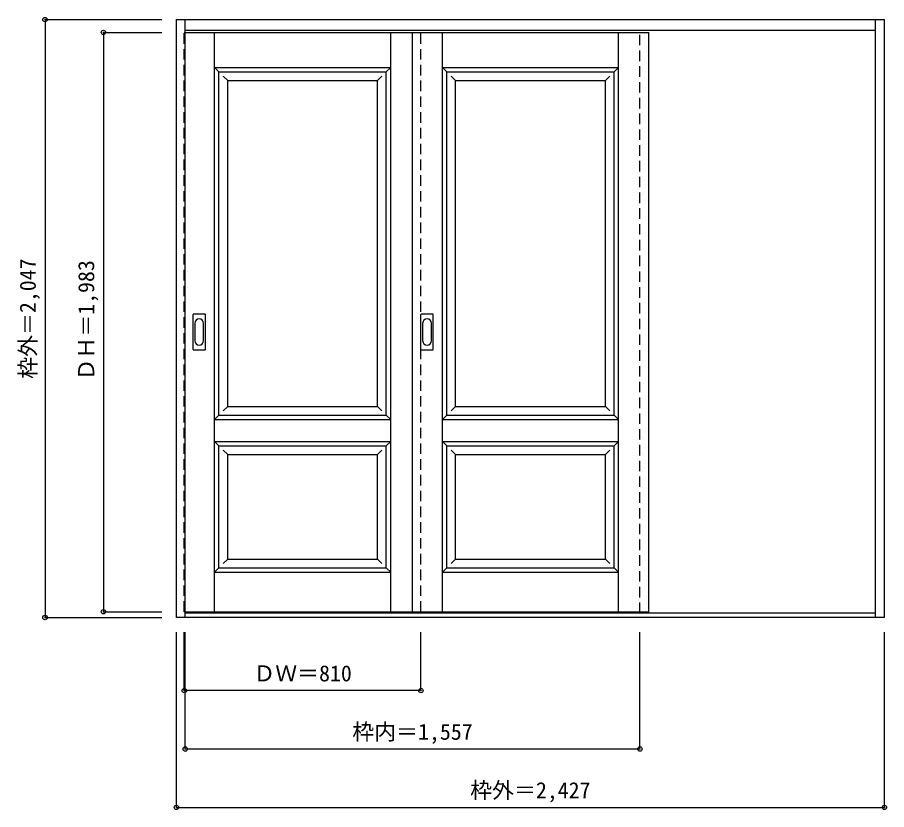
# Model space of a CAD drawing. Units: millimetres, scale not verified. Extents: x -1238 to 1738, y -1407 to 1305.
import ezdxf
from ezdxf.enums import TextEntityAlignment as Align

# ---------------------------------------------------------------- set-up
doc = ezdxf.new("R2010")
doc.units = ezdxf.units.MM
doc.header["$LTSCALE"] = 30
doc.header["$PDMODE"] = 32
doc.header["$PDSIZE"] = 15
doc.linetypes.add('DASHED1', pattern=[1.8, 1.2, -0.6])
doc.layers.add('0-0', color=7, linetype='Continuous')
doc.layers.add('0-1_寸法', color=7, linetype='Continuous')
doc.styles.add('ＭＳ ゴシック', font='')
doc.styles.get('ＭＳ ゴシック').set_extended_font_data('MS Gothic')

msp = doc.modelspace()

# ---------------------------------------------------------------- linework, layer by layer
at = {"layer": '0-0', "color": 3}
for p, q in [((-693.79, -749.28), (-693.79, 1297.72)), ((-693.79, 1297.72), (1730.21, 1297.72)), ((-663.79, -749.28), (-663.79, 1297.72)), ((1700.21, -749.28), (1700.21, 1297.72)), ((1730.21, -749.28), (1730.21, 1297.72)), ((-663.79, 1261.72), (1700.21, 1261.72)), ((-663.79, 1253.72), (923.21, 1253.72)), ((113.21, 1253.72), (113.21, -729.28)), ((-548.29, -56.28), (-548.29, 1118.72)), ((-548.29, 1118.72), (24.71, 1118.72)), ((24.71, -56.28), (24.71, 1118.72)), ((231.71, -56.28), (231.71, 1118.72)), ((231.71, 1118.72), (804.71, 1118.72)), ((804.71, -56.28), (804.71, 1118.72)), ((-636.79, 168.72), (-636.79, 287.72)), ((-596.29, 289.22), (-635.29, 289.22)), ((-594.79, 168.72), (-594.79, 287.72)), ((143.21, 168.72), (143.21, 287.72)), ((183.71, 289.22), (144.71, 289.22)), ((185.21, 168.72), (185.21, 287.72)), ((-635.29, 167.22), (-596.29, 167.22)), ((144.71, 167.22), (183.71, 167.22)), ((-548.29, -56.28), (24.71, -56.28)), ((231.71, -56.28), (804.71, -56.28)), ((-548.29, -579.28), (-548.29, -161.28)), ((-548.29, -161.28), (24.71, -161.28)), ((24.71, -579.28), (24.71, -161.28)), ((231.71, -579.28), (231.71, -161.28)), ((231.71, -161.28), (804.71, -161.28)), ((804.71, -579.28), (804.71, -161.28)), ((-548.29, -579.28), (24.71, -579.28)), ((231.71, -579.28), (804.71, -579.28)), ((1700.21, -734.28), (-663.79, -734.28)), ((1730.21, -749.28), (-693.79, -749.28))]:
    msp.add_line(p, q, dxfattribs=at)
at = {"layer": '0-0'}
for p, q in [((-563.29, -729.28), (-563.29, 1253.72)), ((39.71, -729.28), (39.71, 1253.72)), ((216.71, -729.28), (216.71, 1253.72)), ((819.71, -729.28), (819.71, 1253.72)), ((-563.29, 1133.72), (39.71, 1133.72)), ((-563.29, 1133.72), (-548.29, 1118.72)), ((39.71, 1133.72), (24.71, 1118.72)), ((216.71, 1133.72), (819.71, 1133.72)), ((216.71, 1133.72), (231.71, 1118.72)), ((819.71, 1133.72), (804.71, 1118.72)), ((-533.29, 1103.72), (-518.29, 1088.72)), ((9.71, 1103.72), (-5.29, 1088.72)), ((246.71, 1103.72), (261.71, 1088.72)), ((789.71, 1103.72), (774.71, 1088.72)), ((-518.29, -26.28), (-518.29, 1088.72)), ((-518.29, 1088.72), (-5.29, 1088.72)), ((-5.29, -26.28), (-5.29, 1088.72)), ((261.71, -26.28), (261.71, 1088.72)), ((261.71, 1088.72), (774.71, 1088.72)), ((774.71, -26.28), (774.71, 1088.72)), ((-630.79, 257.82), (-630.79, 198.62)), ((-600.79, 198.62), (-600.79, 257.82)), ((149.21, 257.82), (149.21, 198.62)), ((179.21, 198.62), (179.21, 257.82)), ((-518.29, -26.28), (-533.29, -41.28)), ((261.71, -26.28), (246.71, -41.28)), ((-548.29, -56.28), (-563.29, -71.28)), ((24.71, -56.28), (39.71, -71.28)), ((231.71, -56.28), (216.71, -71.28)), ((804.71, -56.28), (819.71, -71.28)), ((-563.29, -71.28), (39.71, -71.28)), ((216.71, -71.28), (819.71, -71.28)), ((-563.29, -146.28), (39.71, -146.28)), ((-563.29, -146.28), (-548.29, -161.28)), ((39.71, -146.28), (24.71, -161.28)), ((216.71, -146.28), (819.71, -146.28)), ((216.71, -146.28), (231.71, -161.28)), ((819.71, -146.28), (804.71, -161.28)), ((-533.29, -176.28), (-518.29, -191.28)), ((9.71, -176.28), (-5.29, -191.28)), ((246.71, -176.28), (261.71, -191.28)), ((789.71, -176.28), (774.71, -191.28)), ((-518.29, -191.28), (-5.29, -191.28)), ((-518.29, -549.28), (-518.29, -191.28)), ((-5.29, -549.28), (-5.29, -191.28)), ((261.71, -191.28), (774.71, -191.28)), ((261.71, -549.28), (261.71, -191.28)), ((774.71, -549.28), (774.71, -191.28)), ((-518.29, -549.28), (-533.29, -564.28)), ((-518.29, -549.28), (-5.29, -549.28)), ((-5.29, -549.28), (9.71, -564.28)), ((261.71, -549.28), (246.71, -564.28)), ((261.71, -549.28), (774.71, -549.28)), ((774.71, -549.28), (789.71, -564.28)), ((-548.29, -579.28), (-563.29, -594.28)), ((-563.29, -594.28), (39.71, -594.28)), ((24.71, -579.28), (39.71, -594.28)), ((231.71, -579.28), (216.71, -594.28)), ((216.71, -594.28), (819.71, -594.28)), ((804.71, -579.28), (819.71, -594.28))]:
    msp.add_line(p, q, dxfattribs=at)
at = {"layer": '0-0', "color": 4, "linetype": 'DASHED1'}
for p, q in [((143.21, -729.28), (143.21, 1253.72)), ((893.21, -734.28), (893.21, 1261.72)), ((923.21, -734.28), (923.21, 1261.72))]:
    msp.add_line(p, q, dxfattribs=at)
msp.add_lwpolyline([(-663.79, -729.28), (-666.79, -729.28), (-666.79, 1253.72), (-663.79, 1253.72)], dxfattribs=at)
at = {"layer": '0-0', "color": 3}
msp.add_lwpolyline([(-663.79, -729.28), (923.21, -729.28), (923.21, 1253.72)], dxfattribs=at)
at = {"layer": '0-0'}
for points in [[(-518.29, -26.28), (-5.29, -26.28), (9.71, -41.28)], [(261.71, -26.28), (774.71, -26.28), (789.71, -41.28)]]:
    msp.add_lwpolyline(points, dxfattribs=at)
at = {"layer": '0-0', "color": 3}
for centre, start, end in [((-635.29, 287.72), 90, 180), ((-596.29, 287.72), 0, 90), ((144.71, 287.72), 90, 180), ((183.71, 287.72), 0, 90), ((-635.29, 168.72), 180, 270), ((-596.29, 168.72), 270, 0), ((144.71, 168.72), 180, 270), ((183.71, 168.72), 270, 0)]:
    msp.add_arc(centre, 1.5, start, end, dxfattribs=at)
at = {"layer": '0-0'}
for centre, start, end in [((-615.79, 257.82), 0, 180), ((164.21, 257.82), 0, 180), ((-615.79, 198.62), 180, 0), ((164.21, 198.62), 180, 0)]:
    msp.add_arc(centre, 15, start, end, dxfattribs=at)
at = {"layer": '0-1_寸法', "color": 4}
for p, q in [((-1143.79, 1297.72), (-1143.79, -749.28)), ((-1143.79, 1297.72), (-743.79, 1297.72)), ((-943.79, 1253.72), (-743.79, 1253.72)), ((-943.79, 1253.72), (-943.79, -729.28)), ((-943.79, -729.28), (-743.79, -729.28)), ((-1143.79, -749.28), (-743.79, -749.28)), ((-693.79, -1399.28), (-693.79, -799.28)), ((-666.79, -999.28), (-666.79, -799.28)), ((-663.79, -1199.28), (-663.79, -799.28)), ((143.21, -999.28), (143.21, -799.28)), ((893.21, -1199.28), (893.21, -799.28)), ((143.21, -999.28), (-666.79, -999.28)), ((-663.79, -1199.28), (893.21, -1199.28))]:
    msp.add_line(p, q, dxfattribs=at)
msp.add_lwpolyline([(-693.79, -1399.28), (1730.21, -1399.28), (1730.21, -799.28)], dxfattribs=at)
at = {"layer": '0-1_寸法'}
for p in [(-1143.79, 1297.72), (-943.79, 1253.72), (-1143.79, -749.28), (-943.79, -729.28), (-666.79, -999.28), (143.21, -999.28), (-663.79, -1199.28), (893.21, -1199.28), (-693.79, -1399.28), (1730.21, -1399.28)]:
    msp.add_point(p, dxfattribs=at)

# ---------------------------------------------------------------- texts
at = {"layer": '0-1_寸法', "style": 'ＭＳ ゴシック'}
for s, p in [('枠外＝2,047', (-1158.79, 67.97)), ('ＤＨ＝1,983', (-958.79, 61.97))]:
    msp.add_text(s, height=54.99, rotation=90, dxfattribs=at).set_placement(p, align=Align.BOTTOM_LEFT)
for s, p in [('ＤＷ＝810', (-430.54, -984.28)), ('枠内＝1,557', (-91.54, -1184.28)), ('枠外＝2,427', (311.96, -1384.28))]:
    msp.add_text(s, height=54.99, dxfattribs=at).set_placement(p, align=Align.BOTTOM_LEFT)

doc.saveas('drawing.dxf')
